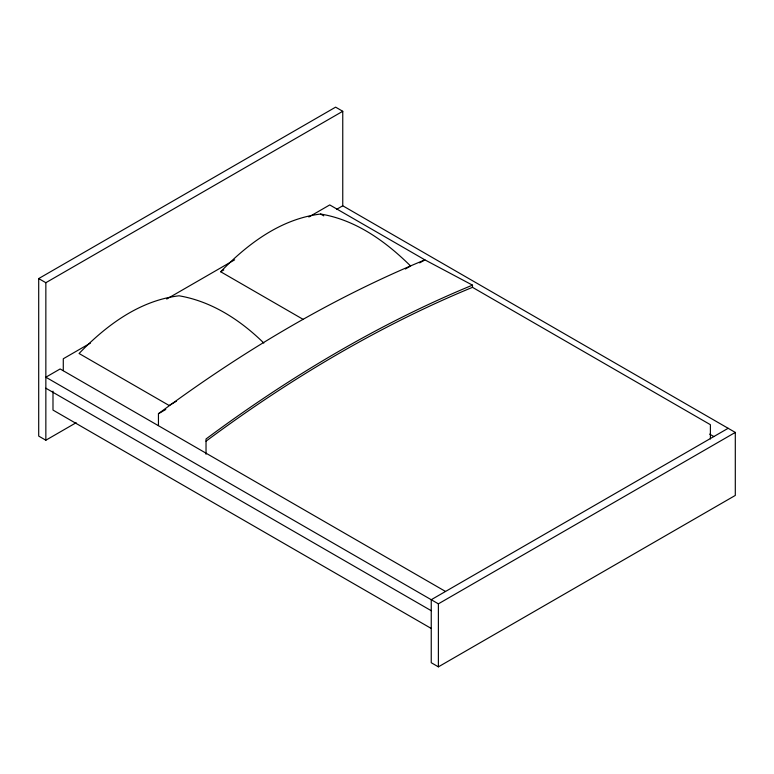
<?xml version="1.0" encoding="UTF-8"?>
<svg xmlns="http://www.w3.org/2000/svg" width="774" height="774" viewBox="0 0 774 774"><rect width="100%" height="100%" fill="white"/><g stroke="black" fill="none" stroke-linecap="round" stroke-linejoin="round"><path stroke-width="1.16" d="M303.331 319.478L220.667 271.751C247.719 243.81 280.904 218.79 320.61 214.04C355.847 219.855 385.723 241.42 410.607 266.004L405.402 269.004M158.447 425.584L158.447 413.703C240.985 352.499 329.811 299.161 424.907 259.871L472.488 285.142L472.488 287.338A1325.63 765.36 -60 0 0 206.029 441.18M76.162 422.71L45.85 440.213L38.7 436.091L38.7 278.572L335.616 107.151L342.756 111.282L342.756 205.787L735.3 432.424L735.3 495.428L438.384 666.849L431.244 662.718L431.244 599.715L728.15 428.293M38.7 278.572L45.85 282.704L342.756 111.282M90.452 343.076L63.284 358.768L63.284 370.649M166.729 299.035L234.648 259.822M308.845 216.991L329.743 204.926L424.907 259.871L419.682 262.889M220.667 271.751L223.783 269.942M336.632 209.328L342.756 205.787M176.356 401.242L169.071 405.45L79.074 353.495C106.125 325.554 139.31 300.544 179.026 295.794C211.757 301.357 240.462 320.126 263.828 343.066M158.447 413.703L165.762 409.485M445.534 591.462L60.14 368.956L45.85 377.209L438.384 603.836L735.3 432.424M472.488 287.338L710.397 424.694L710.397 438.955M709.671 434.127L713.86 436.546M320.61 214.04L323.755 215.859M45.85 388.2L431.244 610.705M431.06 628.353L52.99 410.075L52.99 391.16M438.384 603.836L438.384 666.849M206.029 454.251L206.029 438.984A1325.63 765.36 -60 0 1 472.488 285.142M45.85 282.704L45.85 440.213"/></g></svg>
